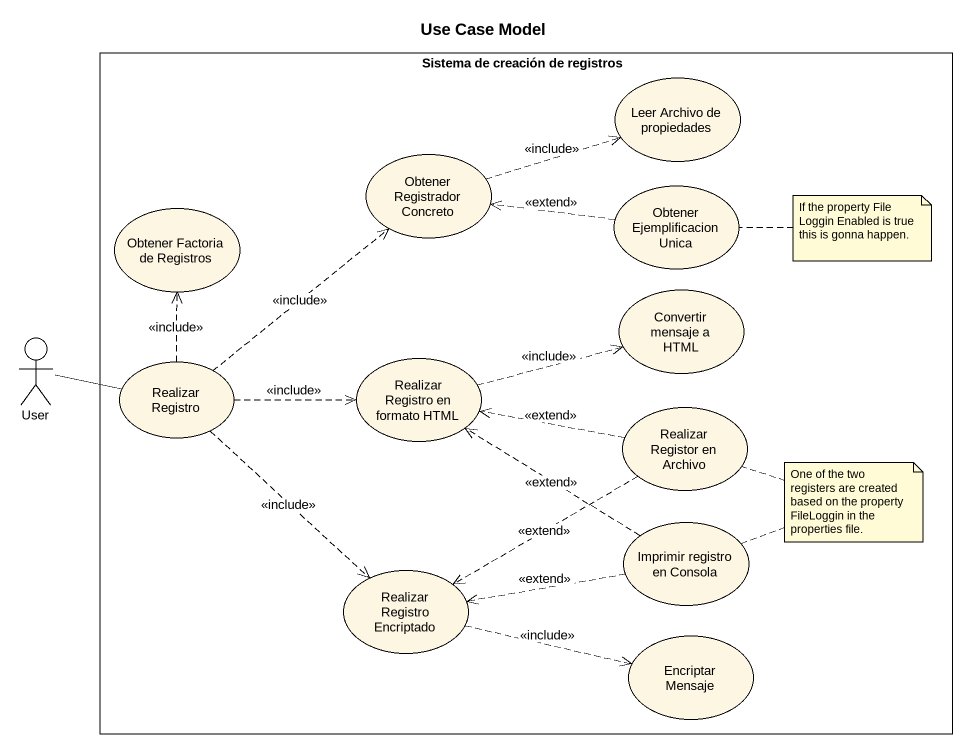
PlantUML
@startuml
title Use Case Model
rectangle "Sistema de creación de registros" as Sistema_de_creación_de {
  usecase "Leer Archivo de propiedades" as Leer_Archivo_de_propiedades
  usecase "Obtener Registrador Concreto" as Obtener_Registrador_Concreto
  usecase "Obtener Factoria de Registros" as Obtener_Factoria_de
  usecase "Obtener Ejemplificacion Unica" as Obtener_Ejemplificacion
  usecase "Convertir mensaje a HTML" as Convertir_mensaje_a_HTML
  usecase "Realizar Registro" as Realizar_Registro
  usecase "Realizar Registro en formato HTML" as Realizar_Registro_en
  usecase "Realizar Registor en Archivo" as Realizar_Registor_en_Archivo
  usecase "Imprimir registro en Consola" as Imprimir_registro_en_Consola
  usecase "Realizar Registro Encriptado" as Realizar_Registro_Encriptado
  usecase "Encriptar Mensaje" as Encriptar_Mensaje
}
actor User
Obtener_Registrador_Concreto .right.> Leer_Archivo_de_propiedades : <<include>>
Obtener_Ejemplificacion .left.> Obtener_Registrador_Concreto : <<extend>>
User -right- Realizar_Registro
Realizar_Registro .up.> Obtener_Registrador_Concreto : <<include>>
Realizar_Registro .up.> Obtener_Factoria_de : <<include>>
Realizar_Registro .right.> Realizar_Registro_en : <<include>>
Realizar_Registro ..> Realizar_Registro_Encriptado : <<include>>
Realizar_Registro_en .right.> Convertir_mensaje_a_HTML : <<include>>
Realizar_Registor_en_Archivo .left.> Realizar_Registro_en : <<extend>>
Realizar_Registor_en_Archivo .left.> Realizar_Registro_Encriptado : <<extend>>
Imprimir_registro_en_Consola .up.> Realizar_Registro_en : <<extend>>
Imprimir_registro_en_Consola .left.> Realizar_Registro_Encriptado : <<extend>>
Realizar_Registro_Encriptado .right.> Encriptar_Mensaje : <<include>>
note right of Obtener_Ejemplificacion : If the property File Loggin Enabled is true this is gonna happen.
note as N2
  One of the two registers are created based on the property FileLoggin in the properties file.
end note
N2 .. Realizar_Registor_en_Archivo
N2 .. Imprimir_registro_en_Consola
@enduml
